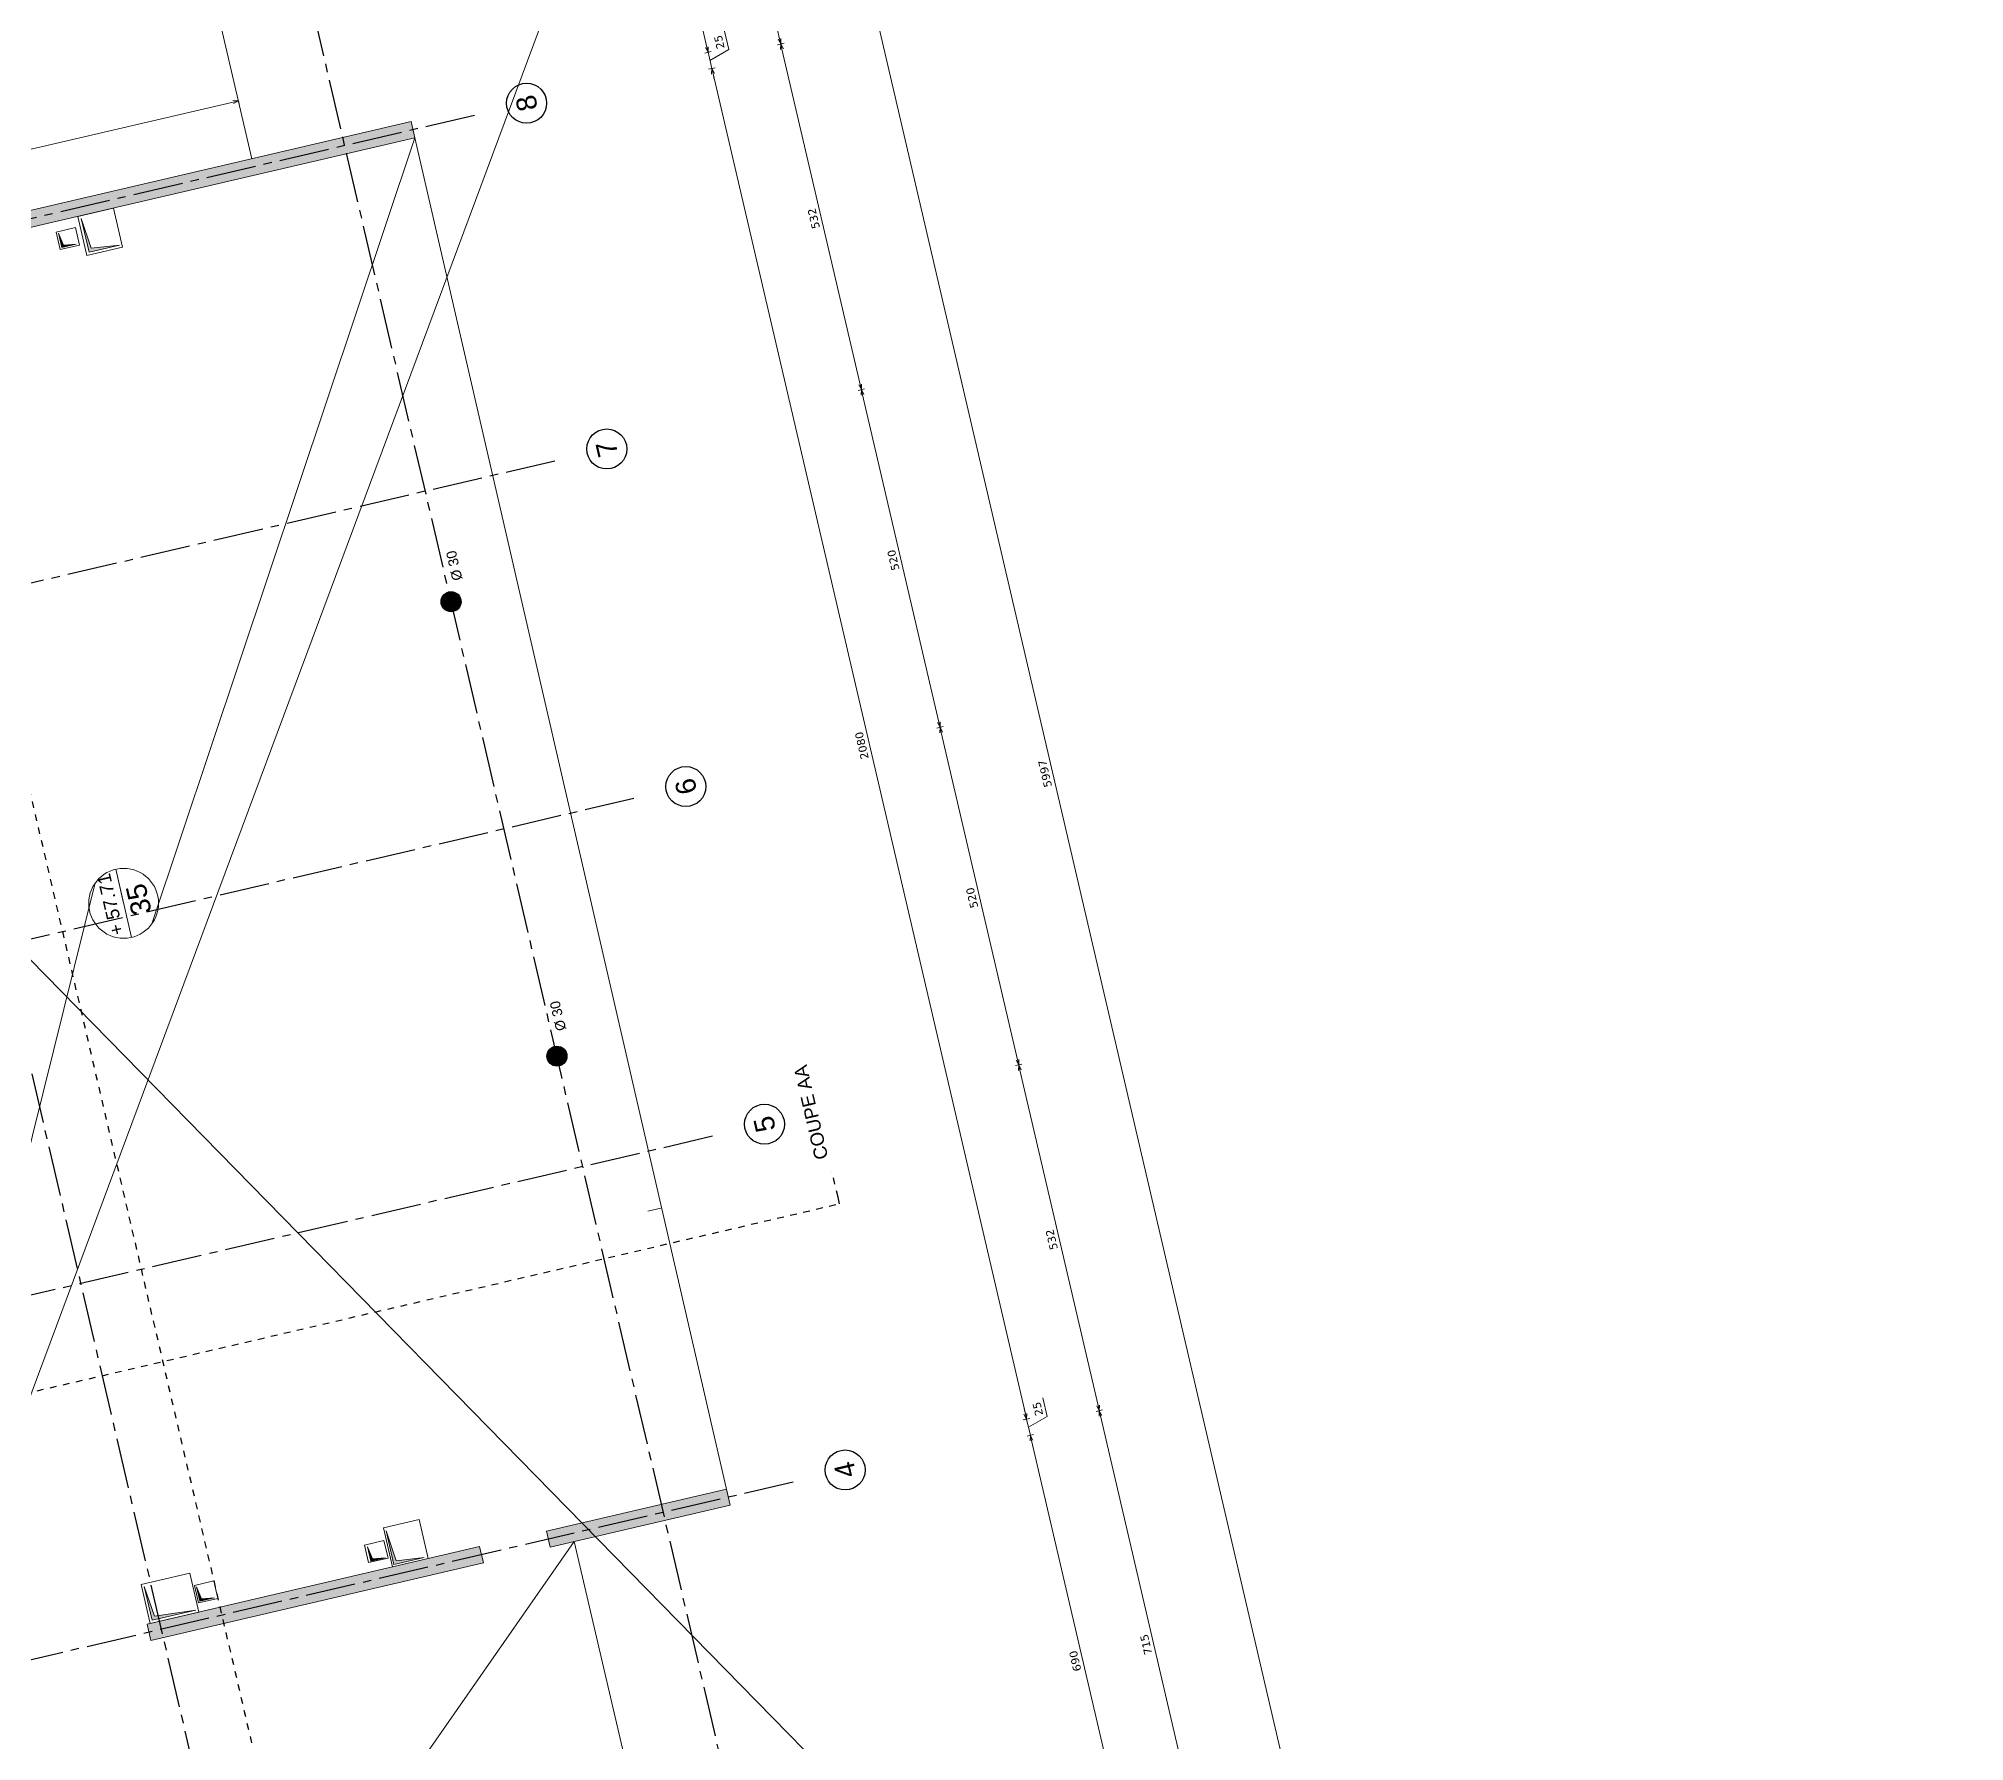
# Model space of a CAD drawing. Header units: metres. Extents: x -49 to 867749, y -579737 to 170817.
# Drawn here: x 596244.83 to 596273.72, y 139724.71 to 139750.25 of the extents above; entities that cross this region are included whole.
import ezdxf
from ezdxf.enums import TextEntityAlignment as Align

# ---------------------------------------------------------------- set-up
doc = ezdxf.new("R2010")
doc.units = ezdxf.units.M
doc.header["$MEASUREMENT"] = 0
doc.header["$PDMODE"] = 3
doc.header["$PDSIZE"] = 0.1
doc.linetypes.add('01', pattern=[0.15, 0.1, -0.05])
doc.linetypes.add('AXES2', pattern=[1.125, 0.75, -0.125, 0.125, -0.125])
doc.layers.add('00-AXE-0.00', color=14, linetype='AXES2')
for name, color, linetype, lineweight in [('ACSP - Bois', 47, 'Continuous', 18), ('ACSP - Béton', 252, 'Continuous', 18), ('ACSP - Cotes', 7, 'Continuous', 18), ('ACSP - Dalle', 250, 'Continuous', 18), ('ACSP - Longrines', 7, 'Continuous', 18), ('ACSP - Trémie', 7, 'Continuous', 18)]:
    doc.layers.add(name, color=color, linetype=linetype, lineweight=lineweight)
doc.styles.add('ARIAL', font='arial.ttf')
doc.styles.add('COT', font='verdana.ttf')
doc.styles.get("Standard").update_dxf_attribs({"font": 'arial.ttf'})
doc.dimstyles.new('COT50', dxfattribs={"dimtxt": 0.12, "dimasz": 0.08, "dimexe": 0.05, "dimexo": 0, "dimgap": 0.05, "dimtad": 1, "dimdec": 0, "dimlfac": 100, "dimzin": 0, "dimdsep": 46, "dimtxsty": 'COT', "dimblk": 'OPEN30', "dimcen": 0.04, "dimdle": 0.05, "dimclrd": 256, "dimclre": 256, "dimclrt": 6, "dimadec": 0, "dimazin": 0, "dimtm": 1e-09, "dimtfac": 1, "dimtdec": 0, "dimtmove": 1, "dimatfit": 0, "dimldrblk": 'OPEN30', "dimfxl": 0.05, "dimfxlon": 1, "dimtolj": 1, "dimtzin": 0, "dimlwd": -1, "dimlwe": -1, "dimarcsym": 0})
pattern_1 = [(163.12127, (596256.21171, 139612.853904), (-0.054743143, -0.05126586), [0.0375, -0.0375]), (223.12127, (596256.21171, 139612.853904), (0.017025965, -0.073041882), [0.0375, -0.0375]), (103.12127, (596256.18434, 139612.82827), (-0.071769108, 0.021776023), [0.0375, -0.0375])]

# ---------------------------------------------------------------- blocks, each defined once
blk = doc.blocks.new('_Open30')
at = {"color": 0, "linetype": 'ByBlock', "lineweight": -2}
for p, q in [((-1, 0.27), (0, 0)), ((0, 0), (-1, -0.27)), ((0, 0), (-1, 0))]:
    blk.add_line(p, q, dxfattribs=at)
blk = doc.blocks.new('*D280')
at = {"layer": 'ACSP - Cotes', "transparency": 16777216}
for p, q in [((596259.658, 139729.293), (596259.755, 139729.316)), ((596261.255, 139722.662), (596259.725, 139729.226)), ((596261.224, 139722.573), (596261.322, 139722.596))]:
    blk.add_line(p, q, dxfattribs=at)
at = {"layer": 'Defpoints', "color": 0, "transparency": 16777216}
for p in [(596259.707, 139729.304), (596255.203, 139728.255), (596256.819, 139721.546)]:
    blk.add_point(p, dxfattribs=at)
at = {"layer": 'ACSP - Cotes', "transparency": 16777216, "xscale": 0.08, "yscale": 0.08, "zscale": 0.08}
for p, rotation in [((596259.707, 139729.304), 103.121270232965), ((596261.273, 139722.585), 283.121270232965)]:
    blk.add_blockref('_Open30', p, dxfattribs=dict(at, rotation=rotation))
at = {"layer": 'ACSP - Cotes', "color": 6, "transparency": 16777216, "insert": (596260.38, 139725.919), "char_height": 0.12, "attachment_point": 5, "rotation": 103.1213, "style": 'COT'}
blk.add_mtext('\\A1;690', dxfattribs=at)
blk = doc.blocks.new('*D281')
at = {"layer": 'ACSP - Cotes', "transparency": 16777216}
for p, q in [((596259.632, 139729.626), (596259.613, 139729.704)), ((596259.961, 139729.588), (596259.896, 139729.866)), ((596259.601, 139729.536), (596259.698, 139729.559)), ((596259.707, 139729.304), (596259.65, 139729.548)), ((596259.707, 139729.304), (596259.65, 139729.548)), ((596259.658, 139729.293), (596259.755, 139729.316)), ((596259.678, 139729.426), (596259.961, 139729.588)), ((596259.725, 139729.226), (596259.743, 139729.148))]:
    blk.add_line(p, q, dxfattribs=at)
at = {"layer": 'Defpoints', "color": 0, "transparency": 16777216}
for p in [(596259.65, 139729.548), (596255.147, 139728.498), (596255.203, 139728.255)]:
    blk.add_point(p, dxfattribs=at)
at = {"layer": 'ACSP - Cotes', "transparency": 16777216, "xscale": 0.08, "yscale": 0.08, "zscale": 0.08}
for p, rotation in [((596259.65, 139729.548), 283.121270232965), ((596259.707, 139729.304), 103.121270232965)]:
    blk.add_blockref('_Open30', p, dxfattribs=dict(at, rotation=rotation))
at = {"layer": 'ACSP - Cotes', "color": 6, "transparency": 16777216, "insert": (596259.819, 139729.702), "char_height": 0.12, "attachment_point": 5, "rotation": 103.1213, "style": 'COT'}
blk.add_mtext('\\A1;25', dxfattribs=at)
blk = doc.blocks.new('*D282')
at = {"layer": 'ACSP - Cotes', "transparency": 16777216}
for p, q in [((596254.88, 139749.792), (596254.977, 139749.815)), ((596259.632, 139729.626), (596254.947, 139749.725)), ((596259.601, 139729.537), (596259.699, 139729.559))]:
    blk.add_line(p, q, dxfattribs=at)
at = {"layer": 'Defpoints', "color": 0, "transparency": 16777216}
for p in [(596254.929, 139749.803), (596250.474, 139748.765), (596255.147, 139728.498)]:
    blk.add_point(p, dxfattribs=at)
at = {"layer": 'ACSP - Cotes', "transparency": 16777216, "xscale": 0.08, "yscale": 0.08, "zscale": 0.08}
for p, rotation in [((596254.929, 139749.803), 103.121270232965), ((596259.65, 139729.548), 283.121270232965)]:
    blk.add_blockref('_Open30', p, dxfattribs=dict(at, rotation=rotation))
at = {"layer": 'ACSP - Cotes', "color": 6, "transparency": 16777216, "insert": (596257.179, 139739.65), "char_height": 0.12, "attachment_point": 5, "rotation": 103.1213, "style": 'COT'}
blk.add_mtext('\\A1;2080', dxfattribs=at)
blk = doc.blocks.new('*D283')
at = {"layer": 'ACSP - Cotes', "transparency": 16777216}
for p, q in [((596254.854, 139750.125), (596254.835, 139750.203)), ((596255.183, 139750.087), (596255.118, 139750.365)), ((596254.823, 139750.035), (596254.92, 139750.058)), ((596254.929, 139749.803), (596254.872, 139750.047)), ((596254.929, 139749.803), (596254.872, 139750.047)), ((596254.9, 139749.925), (596255.183, 139750.087)), ((596254.88, 139749.792), (596254.977, 139749.815)), ((596254.947, 139749.725), (596254.965, 139749.647))]:
    blk.add_line(p, q, dxfattribs=at)
at = {"layer": 'Defpoints', "color": 0, "transparency": 16777216}
for p in [(596254.872, 139750.047), (596250.417, 139749.008), (596250.474, 139748.765)]:
    blk.add_point(p, dxfattribs=at)
at = {"layer": 'ACSP - Cotes', "transparency": 16777216, "xscale": 0.08, "yscale": 0.08, "zscale": 0.08}
for p, rotation in [((596254.872, 139750.047), 283.121270232965), ((596254.929, 139749.803), 103.121270232965)]:
    blk.add_blockref('_Open30', p, dxfattribs=dict(at, rotation=rotation))
at = {"layer": 'ACSP - Cotes', "color": 6, "transparency": 16777216, "insert": (596255.041, 139750.201), "char_height": 0.12, "attachment_point": 5, "rotation": 103.1213, "style": 'COT'}
blk.add_mtext('\\A1;25', dxfattribs=at)
blk = doc.blocks.new('*D284')
at = {"layer": 'ACSP - Cotes', "transparency": 16777216}
for p, q in [((596253.257, 139756.755), (596253.354, 139756.778)), ((596254.854, 139750.125), (596253.324, 139756.689)), ((596254.823, 139750.035), (596254.92, 139750.058))]:
    blk.add_line(p, q, dxfattribs=at)
at = {"layer": 'Defpoints', "color": 0, "transparency": 16777216}
for p in [(596253.305, 139756.767), (596248.851, 139755.728), (596250.417, 139749.008)]:
    blk.add_point(p, dxfattribs=at)
at = {"layer": 'ACSP - Cotes', "transparency": 16777216, "xscale": 0.08, "yscale": 0.08, "zscale": 0.08}
for p, rotation in [((596253.305, 139756.767), 103.121270232965), ((596254.872, 139750.047), 283.121270232965)]:
    blk.add_blockref('_Open30', p, dxfattribs=dict(at, rotation=rotation))
at = {"layer": 'ACSP - Cotes', "color": 6, "transparency": 16777216, "insert": (596253.979, 139753.381), "char_height": 0.12, "attachment_point": 5, "rotation": 103.1213, "style": 'COT'}
blk.add_mtext('\\A1;690', dxfattribs=at)
blk = doc.blocks.new('*D277')
at = {"layer": 'ACSP - Cotes', "transparency": 16777216}
for p, q in [((596253.182, 139768.443), (596253.28, 139768.466)), ((596266.826, 139710.131), (596253.249, 139768.377)), ((596266.796, 139710.042), (596266.893, 139710.065))]:
    blk.add_line(p, q, dxfattribs=at)
at = {"layer": 'Defpoints', "color": 0, "transparency": 16777216}
for p in [(596252.772, 139768.348), (596253.231, 139768.455), (596266.386, 139709.946)]:
    blk.add_point(p, dxfattribs=at)
at = {"layer": 'ACSP - Cotes', "transparency": 16777216, "xscale": 0.08, "yscale": 0.08, "zscale": 0.08}
for p, rotation in [((596253.231, 139768.455), 103.1212703830424), ((596266.844, 139710.053), 283.1212703830424)]:
    blk.add_blockref('_Open30', p, dxfattribs=dict(at, rotation=rotation))
at = {"layer": 'ACSP - Cotes', "color": 6, "transparency": 16777216, "insert": (596259.928, 139739.229), "char_height": 0.12, "attachment_point": 5, "rotation": 103.1213, "style": 'COT'}
blk.add_mtext('\\A1;5997', dxfattribs=at)
blk = doc.blocks.new('*D319')
at = {"layer": 'ACSP - Cotes', "transparency": 16777216}
for p, q in [((596243.977, 139725.638), (596244.074, 139725.66)), ((596245.574, 139719.007), (596244.043, 139725.571)), ((596245.543, 139718.918), (596245.64, 139718.941))]:
    blk.add_line(p, q, dxfattribs=at)
at = {"layer": 'Defpoints', "color": 0, "transparency": 16777216}
for p in [(596243.695, 139725.572), (596244.025, 139725.649), (596245.261, 139718.852)]:
    blk.add_point(p, dxfattribs=at)
at = {"layer": 'ACSP - Cotes', "transparency": 16777216, "xscale": 0.08, "yscale": 0.08, "zscale": 0.08}
for p, rotation in [((596244.025, 139725.649), 103.1212703830424), ((596245.592, 139718.929), 283.1212703830424)]:
    blk.add_blockref('_Open30', p, dxfattribs=dict(at, rotation=rotation))
at = {"layer": 'ACSP - Cotes', "color": 6, "transparency": 16777216, "insert": (596244.699, 139722.264), "char_height": 0.12, "attachment_point": 5, "rotation": 103.1213, "style": 'COT'}
blk.add_mtext('\\A1;690', dxfattribs=at)
blk = doc.blocks.new('*D323')
at = {"layer": 'ACSP - Cotes', "transparency": 16777216}
for p, q in [((596237.797, 139746.981), (596247.751, 139749.301)), ((596247.829, 139749.32), (596247.84, 139749.271)), ((596237.719, 139746.963), (596237.73, 139746.914))]:
    blk.add_line(p, q, dxfattribs=at)
at = {"layer": 'Defpoints', "color": 0, "transparency": 16777216}
for p in [(596247.829, 139749.32), (596247.829, 139749.32), (596237.719, 139746.963)]:
    blk.add_point(p, dxfattribs=at)
at = {"layer": 'ACSP - Cotes', "transparency": 16777216, "xscale": 0.08, "yscale": 0.08, "zscale": 0.08}
for p, rotation in [((596247.829, 139749.32), 13.12127038304243), ((596237.719, 139746.963), 193.1212703830424)]:
    blk.add_blockref('_Open30', p, dxfattribs=dict(at, rotation=rotation))
at = {"layer": 'ACSP - Cotes', "color": 6, "transparency": 16777216, "insert": (596242.8, 139748.032), "char_height": 0.12, "attachment_point": 5, "rotation": 193.1213, "style": 'COT'}
blk.add_mtext('\\A1;1038', dxfattribs=at)
blk = doc.blocks.new('*D668')
at = {"layer": 'ACSP - Cotes', "transparency": 16777216}
for p, q in [((596260.693, 139729.663), (596260.79, 139729.685)), ((596262.346, 139722.788), (596260.759, 139729.596)), ((596262.316, 139722.699), (596262.413, 139722.722))]:
    blk.add_line(p, q, dxfattribs=at)
at = {"layer": 'Defpoints', "color": 0, "transparency": 16777216}
for p in [(596260.741, 139729.674), (596256.149, 139728.603), (596257.772, 139721.64)]:
    blk.add_point(p, dxfattribs=at)
at = {"layer": 'ACSP - Cotes', "transparency": 16777216, "xscale": 0.08, "yscale": 0.08, "zscale": 0.08}
for p, rotation in [((596260.741, 139729.674), 103.121270397399), ((596262.364, 139722.711), 283.121270397399)]:
    blk.add_blockref('_Open30', p, dxfattribs=dict(at, rotation=rotation))
at = {"layer": 'ACSP - Cotes', "color": 6, "transparency": 16777216, "insert": (596261.444, 139726.167), "char_height": 0.12, "attachment_point": 5, "rotation": 103.1213, "style": 'COT'}
blk.add_mtext('\\A1;715', dxfattribs=at)
blk = doc.blocks.new('*D669')
at = {"layer": 'ACSP - Cotes', "transparency": 16777216}
for p, q in [((596259.484, 139734.849), (596259.581, 139734.871)), ((596260.723, 139729.752), (596259.551, 139734.782)), ((596260.693, 139729.663), (596260.79, 139729.685))]:
    blk.add_line(p, q, dxfattribs=at)
at = {"layer": 'Defpoints', "color": 0, "transparency": 16777216}
for p in [(596259.532, 139734.86), (596254.94, 139733.789), (596256.149, 139728.603)]:
    blk.add_point(p, dxfattribs=at)
at = {"layer": 'ACSP - Cotes', "transparency": 16777216, "xscale": 0.08, "yscale": 0.08, "zscale": 0.08}
for p, rotation in [((596259.532, 139734.86), 103.121270397399), ((596260.741, 139729.674), 283.121270397399)]:
    blk.add_blockref('_Open30', p, dxfattribs=dict(at, rotation=rotation))
at = {"layer": 'ACSP - Cotes', "color": 6, "transparency": 16777216, "insert": (596260.027, 139732.241), "char_height": 0.12, "attachment_point": 5, "rotation": 103.1213, "style": 'COT'}
blk.add_mtext('\\A1;532', dxfattribs=at)
blk = doc.blocks.new('*D670')
at = {"layer": 'ACSP - Cotes', "transparency": 16777216}
for p, q in [((596258.303, 139739.913), (596258.401, 139739.935)), ((596259.514, 139734.938), (596258.37, 139739.846)), ((596259.484, 139734.849), (596259.581, 139734.871))]:
    blk.add_line(p, q, dxfattribs=at)
at = {"layer": 'Defpoints', "color": 0, "transparency": 16777216}
for p in [(596258.352, 139739.924), (596253.76, 139738.854), (596254.94, 139733.789)]:
    blk.add_point(p, dxfattribs=at)
at = {"layer": 'ACSP - Cotes', "transparency": 16777216, "xscale": 0.08, "yscale": 0.08, "zscale": 0.08}
for p, rotation in [((596258.352, 139739.924), 103.121270397399), ((596259.532, 139734.86), 283.121270397399)]:
    blk.add_blockref('_Open30', p, dxfattribs=dict(at, rotation=rotation))
at = {"layer": 'ACSP - Cotes', "color": 6, "transparency": 16777216, "insert": (596258.833, 139737.366), "char_height": 0.12, "attachment_point": 5, "rotation": 103.1213, "style": 'COT'}
blk.add_mtext('\\A1;520', dxfattribs=at)
blk = doc.blocks.new('*D662')
at = {"layer": 'ACSP - Cotes', "transparency": 16777216}
for p, q in [((596257.123, 139744.977), (596257.22, 139745)), ((596258.334, 139740.002), (596257.19, 139744.91)), ((596258.303, 139739.913), (596258.401, 139739.935))]:
    blk.add_line(p, q, dxfattribs=at)
at = {"layer": 'Defpoints', "color": 0, "transparency": 16777216}
for p in [(596257.172, 139744.988), (596252.574, 139743.917), (596253.76, 139738.854)]:
    blk.add_point(p, dxfattribs=at)
at = {"layer": 'ACSP - Cotes', "transparency": 16777216, "xscale": 0.08, "yscale": 0.08, "zscale": 0.08}
for p, rotation in [((596257.172, 139744.988), 103.121270397399), ((596258.352, 139739.924), 283.121270397399)]:
    blk.add_blockref('_Open30', p, dxfattribs=dict(at, rotation=rotation))
at = {"layer": 'ACSP - Cotes', "color": 6, "transparency": 16777216, "insert": (596257.652, 139742.431), "char_height": 0.12, "attachment_point": 5, "rotation": 103.1213, "style": 'COT'}
blk.add_mtext('\\A1;520', dxfattribs=at)
blk = doc.blocks.new('*D663')
at = {"layer": 'ACSP - Cotes', "transparency": 16777216}
for p, q in [((596255.914, 139750.161), (596256.012, 139750.184)), ((596257.153, 139745.066), (596255.981, 139750.095)), ((596257.123, 139744.977), (596257.22, 139745))]:
    blk.add_line(p, q, dxfattribs=at)
at = {"layer": 'Defpoints', "color": 0, "transparency": 16777216}
for p in [(596255.963, 139750.173), (596251.371, 139749.102), (596252.574, 139743.917)]:
    blk.add_point(p, dxfattribs=at)
at = {"layer": 'ACSP - Cotes', "transparency": 16777216, "xscale": 0.08, "yscale": 0.08, "zscale": 0.08}
for p, rotation in [((596255.963, 139750.173), 103.121270397399), ((596257.172, 139744.988), 283.121270397399)]:
    blk.add_blockref('_Open30', p, dxfattribs=dict(at, rotation=rotation))
at = {"layer": 'ACSP - Cotes', "color": 6, "transparency": 16777216, "insert": (596256.458, 139747.555), "char_height": 0.12, "attachment_point": 5, "rotation": 103.1213, "style": 'COT'}
blk.add_mtext('\\A1;532', dxfattribs=at)
blk = doc.blocks.new('*D664')
at = {"layer": 'ACSP - Cotes', "transparency": 16777216}
for p, q in [((596254.291, 139757.125), (596254.389, 139757.147)), ((596255.945, 139750.251), (596254.358, 139757.058)), ((596255.914, 139750.161), (596256.012, 139750.184))]:
    blk.add_line(p, q, dxfattribs=at)
at = {"layer": 'Defpoints', "color": 0, "transparency": 16777216}
for p in [(596254.34, 139757.136), (596249.748, 139756.066), (596251.371, 139749.102)]:
    blk.add_point(p, dxfattribs=at)
at = {"layer": 'ACSP - Cotes', "transparency": 16777216, "xscale": 0.08, "yscale": 0.08, "zscale": 0.08}
for p, rotation in [((596254.34, 139757.136), 103.121270397399), ((596255.963, 139750.173), 283.121270397399)]:
    blk.add_blockref('_Open30', p, dxfattribs=dict(at, rotation=rotation))
at = {"layer": 'ACSP - Cotes', "color": 6, "transparency": 16777216, "insert": (596255.043, 139753.629), "char_height": 0.12, "attachment_point": 5, "rotation": 103.1213, "style": 'COT'}
blk.add_mtext('\\A1;715', dxfattribs=at)

msp = doc.modelspace()

# ---------------------------------------------------------------- hatches: boundary and pattern name
at = {"layer": 'ACSP - Bois'}
h = msp.add_hatch(dxfattribs=at)
h.set_pattern_fill('TRIANG', color=256, scale=0.2, style=0)
h.set_pattern_definition(pattern_1)
h.paths.add_polyline_path([(596241.679, 139746.971), (596241.735, 139746.728), (596250.474, 139748.765), (596250.417, 139749.008)])
h = msp.add_hatch(dxfattribs=at)
h.set_pattern_fill('TRIANG', color=256, scale=0.2, style=0)
h.set_pattern_definition(pattern_1)
h.paths.add_polyline_path([(596251.503, 139727.392), (596246.514, 139726.229), (596246.457, 139726.473), (596251.446, 139727.635)])
h.paths.add_polyline_path([(596255.147, 139728.498), (596255.147, 139728.498), (596255.147, 139728.498), (596252.449, 139727.869), (596252.506, 139727.626), (596255.203, 139728.255)])
at = {"layer": 'ACSP - Béton'}
h = msp.add_hatch(color=256, dxfattribs=at)
h.paths.add_polyline_path([(596251.052, 139741.661), (596250.984, 139741.953, 1)])
h.paths.add_polyline_path([(596250.984, 139741.953), (596251.052, 139741.661, 1)])
h = msp.add_hatch(color=256, dxfattribs=at)
h.paths.add_polyline_path([(596252.641, 139734.845), (596252.572, 139735.137, 1)])
h.paths.add_polyline_path([(596252.572, 139735.137), (596252.641, 139734.845, 1)])
at = {"layer": 'ACSP - Trémie'}
for points in [[(596245.469, 139747.555), (596245.587, 139747.049), (596246.046, 139747.156), (596245.621, 139747.108)], [(596245.128, 139747.336), (596245.178, 139747.12), (596245.395, 139747.171), (596245.202, 139747.155)], [(596250.042, 139727.871), (596250.16, 139727.365), (596250.616, 139727.471), (596250.194, 139727.424)], [(596249.765, 139727.631), (596249.815, 139727.415), (596250.032, 139727.465), (596249.839, 139727.45)], [(596246.416, 139727.037), (596246.534, 139726.531), (596246.638, 139726.555), (596246.628, 139726.599), (596246.568, 139726.59)], [(596247.2, 139727.033), (596247.251, 139726.817), (596247.467, 139726.868), (596247.275, 139726.852)], [(596246.628, 139726.599), (596246.638, 139726.555), (596247.191, 139726.684)]]:
    msp.add_hatch(color=256, dxfattribs=at).paths.add_polyline_path(points)

# ---------------------------------------------------------------- linework, layer by layer
at = {"layer": '00-AXE-0.00'}
for p, q in [((596259.069, 139707.265), (596245.025, 139767.517)), ((596251.543, 139705.511), (596237.498, 139765.763)), ((596251.371, 139749.102), (596235.473, 139745.397)), ((596252.574, 139743.917), (596237.892, 139740.494)), ((596253.76, 139738.854), (596239.073, 139735.43)), ((596254.94, 139733.789), (596240.253, 139730.366)), ((596256.149, 139728.603), (596241.462, 139725.18))]:
    msp.add_line(p, q, dxfattribs=at)
at = {"layer": '00-AXE-0.00', "color": 3, "linetype": '01'}
for points in [[(596252.479, 139705.603), (596238.056, 139767.478), (596237.333, 139767.31)], [(596239.939, 139728.837), (596256.845, 139732.778), (596256.822, 139732.875), (596256.776, 139733.07), (596256.731, 139733.265)]]:
    msp.add_lwpolyline(points, dxfattribs=at)
at = {"layer": '00-AXE-0.00', "linetype": 'Continuous'}
for centre in [(596252.15, 139749.284), (596253.353, 139744.098), (596254.539, 139739.035), (596255.719, 139733.971), (596256.928, 139728.785)]:
    msp.add_circle(centre, 0.3, dxfattribs=at)
at = {"layer": 'ACSP - Bois'}
for points in [[(596241.679, 139746.971), (596241.735, 139746.728), (596250.474, 139748.765), (596250.417, 139749.008)], [(596251.503, 139727.392), (596246.514, 139726.229), (596246.457, 139726.473), (596251.446, 139727.635)]]:
    msp.add_lwpolyline(points, close=True, dxfattribs=at)
for points in [[(596253.97, 139732.665), (596254.165, 139732.71)], [(596255.147, 139728.498), (596255.147, 139728.498), (596255.147, 139728.498), (596252.449, 139727.869), (596252.506, 139727.626), (596255.203, 139728.255), (596255.147, 139728.498)]]:
    msp.add_lwpolyline(points, dxfattribs=at)
at = {"layer": 'ACSP - Béton', "lineweight": 30}
for centre in [(596251.018, 139741.807), (596251.018, 139741.807), (596252.606, 139734.991), (596252.606, 139734.991)]:
    msp.add_circle(centre, 0.15, dxfattribs=at)
at = {"layer": 'ACSP - Cotes'}
for points in [[(596246.53, 139736.976), (596250.474, 139748.765)], [(596246.106, 139737.284), (596245.987, 139737.794), (596246.225, 139736.773)], [(596242.7, 139725.597), (596245.681, 139737.592)], [(596249.736, 139723.22), (596252.866, 139727.71)]]:
    msp.add_lwpolyline(points, dxfattribs=at)
msp.add_circle((596246.106, 139737.284), 0.524, dxfattribs=at)
at = {"layer": 'ACSP - Dalle'}
for points in [[(596248.031, 139748.452), (596246.465, 139755.172)], [(596250.474, 139748.765), (596255.203, 139728.255)], [(596254.433, 139720.99), (596252.866, 139727.71)]]:
    msp.add_lwpolyline(points, dxfattribs=at)
at = {"layer": 'ACSP - Longrines'}
for p, q in [((596230.874, 139692.754), (596266.019, 139787.135)), ((596273.718, 139706.826), (596210.515, 139771.338))]:
    msp.add_line(p, q, dxfattribs=at)
at = {"layer": 'ACSP - Trémie'}
for points in [[(596245.553, 139747.002), (596245.417, 139747.586), (596245.952, 139747.711), (596246.088, 139747.127)], [(596245.153, 139747.089), (596245.092, 139747.352), (596245.384, 139747.42), (596245.445, 139747.157)], [(596250.138, 139727.331), (596250.002, 139727.915), (596250.538, 139728.04), (596250.674, 139727.455)], [(596249.719, 139727.658), (596249.781, 139727.395), (596250.073, 139727.464), (596250.011, 139727.727)], [(596246.506, 139726.484), (596246.369, 139727.068), (596247.1, 139727.238), (596247.236, 139726.654)], [(596247.46, 139727.121), (596247.521, 139726.858), (596247.229, 139726.79), (596247.167, 139727.053)]]:
    msp.add_lwpolyline(points, close=True, dxfattribs=at)
for points in [[(596245.469, 139747.555), (596245.587, 139747.049), (596246.046, 139747.156), (596245.621, 139747.108), (596245.469, 139747.555)], [(596245.128, 139747.336), (596245.178, 139747.12), (596245.395, 139747.171), (596245.202, 139747.155), (596245.128, 139747.336)], [(596250.042, 139727.871), (596250.16, 139727.365), (596250.616, 139727.471), (596250.194, 139727.424), (596250.042, 139727.871)], [(596249.765, 139727.631), (596249.815, 139727.415), (596250.032, 139727.465), (596249.839, 139727.45), (596249.765, 139727.631)], [(596246.416, 139727.037), (596246.534, 139726.531), (596247.191, 139726.684), (596246.568, 139726.59), (596246.416, 139727.037)], [(596247.2, 139727.033), (596247.251, 139726.817), (596247.467, 139726.868), (596247.275, 139726.852), (596247.2, 139727.033)]]:
    msp.add_lwpolyline(points, dxfattribs=at)

# ---------------------------------------------------------------- texts
at = {"layer": '00-AXE-0.00'}
for s, p in [('8', (596252.15, 139749.284)), ('7', (596253.353, 139744.098)), ('6', (596254.539, 139739.035)), ('5', (596255.719, 139733.971)), ('4', (596256.928, 139728.785))]:
    msp.add_text(s, height=0.3, rotation=103.1213, dxfattribs=at).set_placement(p, align=Align.MIDDLE_CENTER)
at = {"layer": '00-AXE-0.00', "color": 3, "insert": (596256.482, 139733.421), "char_height": 0.2, "width": 2.78016, "attachment_point": 1, "rotation": 103.1213, "style": 'ARIAL'}
msp.add_mtext('COUPE AA', dxfattribs=at)
at = {"layer": 'ACSP - Cotes', "rotation": 103.1213, "style": 'ARIAL'}
for s, insert, char_height, width, attachment_point in [('%%C 30', (596251.043, 139742.11), 0.15, 2.13657, 1), ('+ 57.71', (596246.114, 139736.832), 0.2, 1.027, 7), ('35', (596246.238, 139737.081), 0.3, 0.50644, 1), ('%%C 30', (596252.599, 139735.356), 0.15, 2.13657, 1)]:
    msp.add_mtext(s, dxfattribs=dict(at, insert=insert, char_height=char_height, width=width, attachment_point=attachment_point))

# ---------------------------------------------------------------- dimensions: what is measured, and where the dimension line sits
at = {"layer": 'ACSP - Cotes'}
for p1, p2, distance, picture, middle in [((596266.386, 139709.946), (596252.772, 139768.348), -0.471, '*D277', (596259.928, 139739.229)), ((596237.719, 139746.963), (596247.829, 139749.32), 0, '*D323', (596242.8, 139748.032)), ((596245.261, 139718.852), (596243.695, 139725.572), -0.339, '*D319', (596244.699, 139722.264))]:
    dim = msp.add_aligned_dim(p1=p1, p2=p2, distance=distance, dimstyle='COT50', dxfattribs=at)
    dim.commit()
    dim.dimension.update_dxf_attribs({"geometry": picture, "text_midpoint": middle})
for base, p1, p2, angle, picture, middle in [((596254.34, 139757.136), (596251.371, 139749.102), (596249.748, 139756.066), 283.1213, '*D664', (596255.043, 139753.629)), ((596253.305, 139756.767), (596250.417, 139749.008), (596248.851, 139755.728), 283.1213, '*D284', (596253.979, 139753.381)), ((596254.872, 139750.047), (596250.474, 139748.765), (596250.417, 139749.008), 283.1213, '*D283', (596255.062, 139750.11)), ((596255.963, 139750.173), (596252.574, 139743.917), (596251.371, 139749.102), 283.1213, '*D663', (596256.458, 139747.555)), ((596254.929, 139749.803), (596255.147, 139728.498), (596250.474, 139748.765), 283.1213, '*D282', (596257.179, 139739.65)), ((596257.172, 139744.988), (596253.76, 139738.854), (596252.574, 139743.917), 283.1213, '*D662', (596257.652, 139742.431)), ((596258.352, 139739.924), (596254.94, 139733.789), (596253.76, 139738.854), 283.1213, '*D670', (596258.833, 139737.366)), ((596259.53247, 139734.85985), (596256.14896, 139728.60341), (596254.94023, 139733.78941), 283.12127, '*D669', (596260.02733, 139732.24133)), ((596259.65, 139729.548), (596255.203, 139728.255), (596255.147, 139728.498), 283.1213, '*D281', (596259.84, 139729.611)), ((596260.741, 139729.674), (596257.772, 139721.64), (596256.149, 139728.603), 283.1213, '*D668', (596261.444, 139726.167)), ((596259.707, 139729.304), (596256.819, 139721.546), (596255.203, 139728.255), 283.1213, '*D280', (596260.38, 139725.919))]:
    dim = msp.add_linear_dim(base=base, p1=p1, p2=p2, angle=angle, dimstyle='COT50', dxfattribs=at)
    dim.commit()
    dim.dimension.update_dxf_attribs({"geometry": picture, "text_midpoint": middle})

doc.saveas('drawing.dxf')
